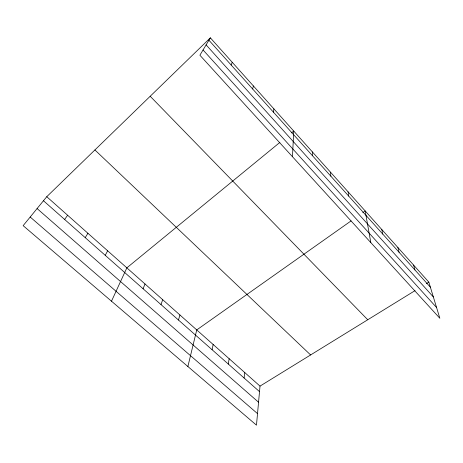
<?xml version="1.0" encoding="UTF-8"?>
<svg xmlns="http://www.w3.org/2000/svg" width="463" height="463" viewBox="0 0 463 463"><rect width="100%" height="100%" fill="white"/><g stroke="black" fill="none" stroke-linecap="round" stroke-linejoin="round"><path stroke-width="0.69" d="M292.477 156.726L293.733 131.052L291.511 132.875M415.022 290.637L260.015 386.113L256.473 425.167L23.15 225.66L46.757 196.711L210.358 37.833L428.836 282.123L439.85 318.289L199.894 55.224L210.358 37.833M244.094 377.999L244.771 372.57M273.43 112.162L273.888 108.869M228.294 364.04L229.15 358.698M212.1 349.733L213.148 344.484M187.88 366.517L196.746 329.916L351.099 220.892M252.636 88.977L253.4 85.962M178.475 320.031L179.933 314.985M161.008 304.602L162.692 299.671M143.09 288.773L145 283.964M231.141 65.011L232.235 62.291M111.49 301.199L126.85 267.846L279.86 142.419M105.234 255.321L107.647 250.79M85.221 237.641L87.918 233.259M64.641 219.462L67.627 215.243M362.83 212.604L365.18 210.943L370.817 242.606M426.435 283.605L428.836 282.123M30.193 217.025L257.521 413.627M37.092 208.564L258.557 402.231M43.464 200.751L259.517 391.629M46.757 196.711L260.015 386.113M94.903 149.954L310.604 354.953M150.186 96.263L367.749 319.754M203.049 49.975L436.568 307.513M206.11 44.882L433.351 296.945M208.917 40.223L430.376 287.176M413.581 265.067L414.952 269.975M397.902 247.531L399.083 252.283M381.772 229.498L382.762 234.081M348.101 191.85L348.668 196.063M330.513 172.184L330.848 176.195M312.398 151.928L312.49 155.718"/></g></svg>
